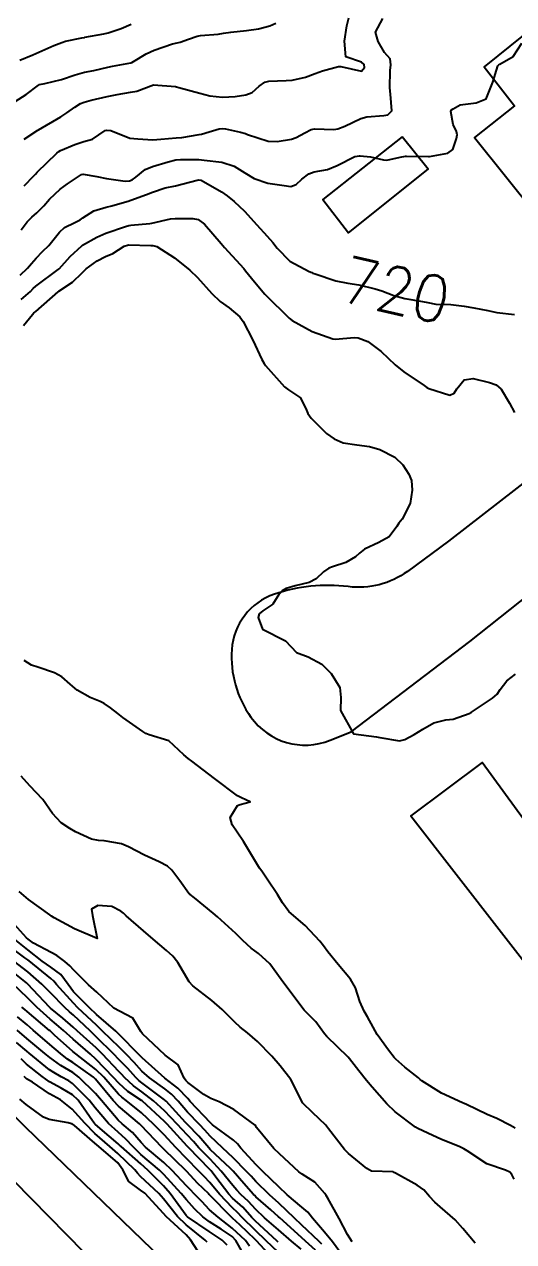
# Model space of a CAD drawing. Header units: metres. Extents: x 298520 to 308411, y 7433745 to 7450750.
# Drawn here: x 300502.2 to 300544.6, y 7448755.3 to 7448860.7 of the extents above; entities that cross this region are included whole.
import ezdxf
from ezdxf.enums import TextEntityAlignment as Align

# ---------------------------------------------------------------- set-up
doc = ezdxf.new("R2010")
doc.units = ezdxf.units.M
doc.header["$LTSCALE"] = 10
for name, color, linetype in [('Cotas', 45, 'Continuous'), ('Curvas de Nivel 1m', 11, 'Continuous'), ('Curvas de Nivel 5m', 15, 'Continuous'), ('Edificações', 30, 'Continuous'), ('Linha Férrea', 251, 'TRACKS'), ('Vias Primárias', 230, 'Continuous')]:
    doc.layers.add(name, color=color, linetype=linetype)
doc.styles.add('Style-STANDARD', font='STANDARD.shx')
doc.linetypes.add('TRACKS', pattern='A,0.15,[130,ltypeshp.shx,S=0.25,R=0,X=0,Y=0],0.15', length=0.3)

msp = doc.modelspace()

# ---------------------------------------------------------------- linework, layer by layer
at = {"layer": 'Curvas de Nivel 1m', "flags": 128}
for points, elevation in [([(300501.36, 7448854.07), (300502.33, 7448854.67), (300503.38, 7448855.48), (300503.47, 7448855.53), (300503.95, 7448855.61), (300505.39, 7448855.96), (300506.58, 7448856.38), (300507.39, 7448856.6), (300508.19, 7448856.76), (300509.4, 7448857.03), (300509.81, 7448857.12), (300511.4, 7448857.4), (300511.49, 7448857.43), (300511.62, 7448857.52), (300512.72, 7448858.2), (300513.41, 7448858.5), (300515, 7448859.06), (300515.42, 7448859.16), (300515.68, 7448859.21), (300516.39, 7448859.46), (300517.15, 7448859.73), (300517.43, 7448859.79), (300518.96, 7448859.91), (300519.43, 7448859.97), (300520.08, 7448860.07), (300521.44, 7448860.22), (300522.46, 7448860.37), (300523.44, 7448860.63), (300523.97, 7448860.84)], 716), ([(300502.14, 7448846.77), (300502.98, 7448847.62), (300503.13, 7448847.78), (300503.29, 7448847.94), (300504.98, 7448849.59), (300505.15, 7448849.74), (300505.31, 7448849.83), (300506.54, 7448850.35), (300507.32, 7448850.6), (300508.09, 7448850.8), (300509.18, 7448851.54), (300509.33, 7448851.59), (300509.66, 7448851.54), (300511.32, 7448850.89), (300512.01, 7448850.82), (300513.32, 7448850.75), (300514.01, 7448850.81), (300515.32, 7448850.92), (300515.83, 7448850.96), (300517.33, 7448851.2), (300517.54, 7448851.24), (300518.19, 7448851.44), (300519.07, 7448851.7), (300519.34, 7448851.72), (300519.6, 7448851.69), (300520.91, 7448851.41), (300521.33, 7448851.29), (300521.51, 7448851.22), (300523.32, 7448850.64), (300524.09, 7448850.6), (300525.32, 7448850.8), (300525.73, 7448850.94), (300526.49, 7448851.34), (300527.04, 7448851.63), (300527.34, 7448851.69), (300529, 7448851.65), (300529.34, 7448851.69), (300529.96, 7448851.92), (300531.35, 7448852.59), (300531.87, 7448852.75), (300533.35, 7448852.84), (300533.7, 7448852.91), (300534.03, 7448853.25), (300533.92, 7448854.7), (300533.86, 7448855.26), (300533.9, 7448856.75), (300533.95, 7448857.25), (300533.9, 7448857.75), (300533.41, 7448858.3), (300532.84, 7448859.27), (300532.62, 7448860.08), (300533.26, 7448861.26)], 718), ([(300502.16, 7448850.79), (300503.33, 7448851.59), (300503.35, 7448851.6), (300503.39, 7448851.62), (300505.34, 7448852.74), (300505.86, 7448853.07), (300506.55, 7448853.58), (300507.04, 7448853.89), (300507.36, 7448854.01), (300507.97, 7448854.17), (300509.36, 7448854.5), (300510.22, 7448854.68), (300511.37, 7448854.86), (300511.92, 7448854.96), (300513.37, 7448855.5), (300515.26, 7448855.36), (300515.37, 7448855.34), (300515.55, 7448855.29), (300517.37, 7448854.78), (300518.25, 7448854.56), (300519.36, 7448854.43), (300520.44, 7448854.49), (300521.37, 7448854.63), (300521.91, 7448854.85), (300522.52, 7448855.39), (300523.01, 7448855.75), (300523.38, 7448855.82), (300524.87, 7448855.87), (300525.38, 7448855.92), (300526.54, 7448856.18), (300527.39, 7448856.49), (300528.01, 7448856.71), (300529.4, 7448857.11), (300529.62, 7448857.09), (300531.39, 7448856.7), (300531.66, 7448857.02), (300531.63, 7448857.28), (300531.4, 7448857.48), (300530.05, 7448857.94), (300529.94, 7448859.3), (300530.14, 7448860.61), (300530.31, 7448861.3)], 717), ([(300501.9, 7448842.96), (300502.42, 7448843.63), (300502.82, 7448844.05), (300503.25, 7448844.43), (300503.85, 7448845.02), (300504.36, 7448845.6), (300505.27, 7448846.48), (300505.92, 7448846.94), (300506.86, 7448847.57), (300507.12, 7448847.74), (300507.28, 7448847.77), (300508.44, 7448847.56), (300509.28, 7448847.39), (300510.91, 7448847.15), (300511.28, 7448847.19), (300511.52, 7448847.28), (300511.82, 7448847.51), (300512.64, 7448848.16), (300513.29, 7448848.43), (300514.65, 7448848.84), (300515.3, 7448849), (300515.71, 7448849.05), (300517.3, 7448849.03), (300517.75, 7448848.99), (300519.3, 7448848.81), (300520.35, 7448848.47), (300521.29, 7448847.89), (300522.09, 7448847.39), (300523.28, 7448846.99), (300524.7, 7448846.78), (300525.28, 7448846.71), (300525.74, 7448846.88), (300526.22, 7448847.34), (300526.84, 7448847.79), (300527.29, 7448847.97), (300528.45, 7448848.16), (300529.29, 7448848.52), (300530.82, 7448849.29), (300531.23, 7448849.36), (300531.3, 7448849.36), (300532.19, 7448849.27), (300533.3, 7448849.01), (300533.59, 7448848.97), (300534.77, 7448849.25), (300535.22, 7448849.32), (300535.3, 7448849.32), (300537.21, 7448849.31), (300537.3, 7448849.31), (300538.9, 7448849.6), (300539.31, 7448849.92), (300539.65, 7448850.86), (300539.7, 7448851.18), (300539.63, 7448851.48), (300539.34, 7448852.07), (300539.16, 7448853.19), (300539.22, 7448853.33), (300539.36, 7448853.44), (300539.95, 7448853.78), (300541.36, 7448853.96), (300542.22, 7448854.3), (300542.55, 7448855.15), (300542.79, 7448855.74), (300543.24, 7448857.14), (300543.31, 7448857.24), (300543.4, 7448857.29), (300544.57, 7448857.97), (300545.31, 7448859.12)], 719), ([(300501.89, 7448836.9), (300502.69, 7448837.62), (300502.93, 7448837.86), (300503.17, 7448838.06), (300505.09, 7448839.5), (300505.18, 7448839.57), (300506.15, 7448840.63), (300507.16, 7448841.57), (300507.19, 7448841.6), (300507.21, 7448841.62), (300508.45, 7448842.32), (300509.22, 7448842.65), (300510.94, 7448843.23), (300511.23, 7448843.32), (300511.41, 7448843.34), (300513.05, 7448843.5), (300513.21, 7448843.52), (300513.23, 7448843.53), (300514.83, 7448843.89), (300515.24, 7448843.92), (300516.78, 7448843.92), (300517.24, 7448843.84), (300517.79, 7448843.44), (300519.22, 7448841.76), (300519.37, 7448841.58), (300519.51, 7448841.43), (300521.19, 7448839.6), (300521.35, 7448839.4), (300522.13, 7448838.43), (300523.01, 7448837.38), (300523.16, 7448837.22), (300525.06, 7448835.36), (300525.14, 7448835.29), (300525.4, 7448835.1), (300527.13, 7448834.14), (300528.93, 7448833.5), (300529.12, 7448833.48), (300530.79, 7448833.61), (300531.12, 7448833.59), (300531.95, 7448833.27), (300533.1, 7448832.41), (300534.33, 7448831.25), (300535.08, 7448830.64), (300536.83, 7448829.45), (300537.06, 7448829.29), (300537.23, 7448829.21), (300539.06, 7448828.64), (300539.44, 7448828.81), (300539.67, 7448829.18), (300540.3, 7448829.95), (300541.08, 7448830.06), (300542.5, 7448829.72), (300543.07, 7448829.51), (300543.52, 7448829.14), (300544.24, 7448827.94), (300544.66, 7448827.12)], 721), ([(300502.09, 7448834.67), (300502.88, 7448835.62), (300503, 7448835.76), (300503.15, 7448835.88), (300505.09, 7448837.59), (300505.16, 7448837.64), (300506.34, 7448838.41), (300507.18, 7448839.21), (300507.35, 7448839.4), (300507.54, 7448839.57), (300508.48, 7448840.27), (300509.2, 7448840.64), (300509.83, 7448840.91), (300510.81, 7448841.53), (300511.21, 7448841.64), (300513.12, 7448841.6), (300513.21, 7448841.6), (300513.31, 7448841.6), (300513.66, 7448841.49), (300515.2, 7448840.53), (300516.52, 7448839.46), (300517.18, 7448838.83), (300518.42, 7448837.44), (300519.16, 7448836.75), (300519.92, 7448836.19), (300520.85, 7448835.4), (300521.14, 7448835.01), (300521.97, 7448833.39), (300522.75, 7448831.72), (300522.95, 7448831.38), (300523.09, 7448831.2), (300524.72, 7448829.36), (300525.06, 7448829.1), (300526.1, 7448828.39), (300526.62, 7448827.34), (300526.74, 7448827.04), (300527.04, 7448826.64), (300528.37, 7448825.32), (300529.02, 7448824.83), (300529.81, 7448824.5), (300531.01, 7448824.32), (300532.1, 7448824.18), (300533, 7448823.92), (300534.3, 7448823.25), (300534.99, 7448822.59), (300535.52, 7448821.77), (300535.74, 7448821.23), (300535.79, 7448820.4), (300535.63, 7448819.23), (300534.93, 7448817.88), (300534.63, 7448817.54), (300534.47, 7448817.24), (300533.81, 7448816.36), (300532.91, 7448815.86), (300531.66, 7448815.28), (300531.23, 7448814.95), (300530.89, 7448814.63), (300530.04, 7448814.14), (300528.88, 7448813.75), (300528.56, 7448813.63), (300528.1, 7448813.32), (300527.48, 7448812.71), (300526.86, 7448812.39), (300525.64, 7448812.12), (300524.86, 7448811.87), (300524.53, 7448811.69), (300524.24, 7448811.37), (300523.7, 7448810.52), (300522.84, 7448809.94), (300522.53, 7448809.69), (300522.43, 7448809.38), (300522.82, 7448808.37), (300524.8, 7448807.36), (300525.77, 7448806.33), (300526.79, 7448805.95), (300527.96, 7448805.32), (300528.77, 7448804.51), (300529.53, 7448803.3), (300529.62, 7448802.43), (300529.57, 7448801.3), (300530.71, 7448799.29), (300532.71, 7448799.04), (300532.99, 7448798.98), (300534.7, 7448798.68), (300535.15, 7448798.79), (300535.97, 7448799.22), (300536.72, 7448799.69), (300537.67, 7448800.25), (300538.73, 7448800.49), (300539.34, 7448800.57), (300540.73, 7448801.06), (300540.93, 7448801.17), (300542.75, 7448802.37), (300543.16, 7448802.73), (300543.42, 7448803.13), (300544.01, 7448803.88), (300544.77, 7448804.45)], 722), ([(300544.74, 7448765.12), (300544.31, 7448765.37), (300543.13, 7448765.96), (300542.31, 7448766.31), (300540.52, 7448767.17), (300540.32, 7448767.27), (300540.16, 7448767.33), (300538.34, 7448768.17), (300536.64, 7448769.22), (300536.49, 7448769.36), (300536.36, 7448769.49), (300535.16, 7448770.43), (300534.37, 7448771.1), (300534.24, 7448771.24), (300533.74, 7448771.89), (300532.77, 7448773.26), (300532.41, 7448773.88), (300531.92, 7448774.77), (300531.62, 7448775.27), (300531.26, 7448776.1), (300530.89, 7448777.28), (300530.45, 7448778.04), (300529.37, 7448779.3), (300528.48, 7448780.41), (300528.1, 7448780.93), (300527.79, 7448781.32), (300526.51, 7448782.7), (300525.74, 7448783.34), (300525.09, 7448783.91), (300524.54, 7448784.66), (300524.11, 7448785.36), (300523.22, 7448786.71), (300522.76, 7448787.38), (300522.57, 7448787.66), (300521.51, 7448789.4), (300521.17, 7448789.97), (300520.61, 7448790.76), (300520.2, 7448791.41), (300520.01, 7448792.03), (300520.64, 7448793.07), (300520.87, 7448793.17), (300521.74, 7448793.39), (300520.99, 7448793.75), (300520.65, 7448793.91), (300518.66, 7448795.43), (300516.68, 7448796.92), (300516.37, 7448797.14), (300516.01, 7448797.46), (300514.7, 7448798.67), (300512.99, 7448799.21), (300512.71, 7448799.32), (300512.43, 7448799.5), (300510.72, 7448800.71), (300510.26, 7448801.06), (300509.64, 7448801.54), (300509.1, 7448801.91), (300508.74, 7448802.08), (300507.86, 7448802.45), (300506.76, 7448803.06), (300506.13, 7448803.58), (300505.41, 7448804.23), (300504.77, 7448804.56), (300503.33, 7448805.06), (300502.78, 7448805.24), (300502.15, 7448805.63)], 722), ([(300544.64, 7448760.72), (300544.44, 7448761.12), (300544.26, 7448761.31), (300543.9, 7448761.49), (300542.27, 7448762.05), (300540.57, 7448763.17), (300540.28, 7448763.35), (300539.94, 7448763.52), (300538.29, 7448764.19), (300537.59, 7448764.5), (300536.3, 7448765.1), (300536.09, 7448765.22), (300534.32, 7448766.55), (300533.59, 7448767.25), (300532.34, 7448768.69), (300531.84, 7448769.27), (300531.17, 7448770.09), (300530.37, 7448771.14), (300530.24, 7448771.29), (300528.4, 7448773.07), (300528.2, 7448773.31), (300527.44, 7448774.35), (300526.42, 7448775.34), (300524.92, 7448777.36), (300524.45, 7448778.02), (300523.45, 7448779.37), (300522.48, 7448780.27), (300521.83, 7448780.73), (300521.1, 7448781.4), (300520.5, 7448781.99), (300518.91, 7448783.43), (300518.53, 7448783.77), (300516.91, 7448785.08), (300516.54, 7448785.36), (300516.49, 7448785.4), (300516.44, 7448785.45), (300515.66, 7448786.57), (300514.96, 7448787.47), (300514.57, 7448787.82), (300513.85, 7448788.21), (300512.58, 7448788.78), (300511.21, 7448789.51), (300510.6, 7448789.75), (300509.08, 7448790.02), (300508.6, 7448790.05), (300507.98, 7448790.18), (300506.61, 7448790.81), (300506.12, 7448791.09), (300505.35, 7448791.59), (300504.62, 7448792.4), (300503.76, 7448793.61), (300502.65, 7448794.78), (300501.9, 7448795.63)], 721), ([(300530.6, 7448755.29), (300530.19, 7448755.93), (300529.48, 7448757.3), (300528.47, 7448759.07), (300528.33, 7448759.31), (300528.23, 7448759.47), (300527.37, 7448760.45), (300526.25, 7448761.15), (300525.97, 7448761.34), (300524.28, 7448762.9), (300523.81, 7448763.36), (300522.3, 7448765.19), (300522.23, 7448765.31), (300522.17, 7448765.38), (300520.32, 7448766.74), (300519.07, 7448767.42), (300518.34, 7448767.71), (300517.72, 7448768.05), (300516.35, 7448769.09), (300516.16, 7448769.26), (300516.02, 7448769.46), (300515.51, 7448770.61), (300514.37, 7448771.46), (300514.35, 7448771.48), (300512.4, 7448773.3), (300512.26, 7448773.5), (300511.57, 7448774.67), (300510.42, 7448775.28), (300509.92, 7448775.54), (300508.44, 7448776.92), (300507.74, 7448777.56), (300506.47, 7448778.82), (300506.1, 7448779.2), (300505.67, 7448779.58), (300504.97, 7448780.08), (300504.48, 7448780.34), (300502.95, 7448781.16), (300502.49, 7448781.49), (300502.34, 7448781.62), (300500.52, 7448783.64)], 719), ([(300530.17, 7448753.55), (300528.89, 7448755.3), (300528.19, 7448756.11), (300527.15, 7448757.33), (300526.74, 7448757.85), (300526.22, 7448758.29), (300524.97, 7448759.35), (300524.24, 7448760.06), (300522.86, 7448761.37), (300522.26, 7448761.95), (300520.95, 7448763.4), (300520.65, 7448763.77), (300520.29, 7448764.08), (300518.47, 7448765.43), (300518.31, 7448765.58), (300516.54, 7448767.45), (300516.34, 7448767.7), (300515.49, 7448768.61), (300514.35, 7448769.47), (300512.37, 7448771.23), (300512.23, 7448771.36), (300512.1, 7448771.5), (300510.4, 7448773.26), (300510.11, 7448773.53), (300508.42, 7448774.99), (300507.81, 7448775.56), (300506.44, 7448776.94), (300505.96, 7448777.58), (300505.32, 7448778.45), (300504.47, 7448779.08), (300503.7, 7448779.61), (300502.48, 7448780.57), (300501.16, 7448781.63)], 718), ([(300527.96, 7448755.09), (300527.72, 7448755.32), (300526.2, 7448756.75), (300525.58, 7448757.35), (300524.23, 7448758.63), (300523.43, 7448759.37), (300522.24, 7448760.51), (300521.83, 7448760.96), (300521.44, 7448761.39), (300520.27, 7448762.56), (300519.36, 7448763.42), (300518.29, 7448764.44), (300517.81, 7448764.95), (300517.35, 7448765.44), (300516.32, 7448766.52), (300515.5, 7448767.46), (300514.94, 7448768.07), (300514.34, 7448768.54), (300513.02, 7448769.49), (300512.36, 7448770.08), (300511.68, 7448770.82), (300511.01, 7448771.52), (300510.38, 7448772.15), (300508.94, 7448773.54), (300508.41, 7448774.04), (300506.81, 7448775.57), (300506.43, 7448775.95), (300504.96, 7448777.59), (300504.72, 7448777.86), (300504.46, 7448778.09), (300502.57, 7448779.62), (300502.47, 7448779.7), (300502.2, 7448779.9), (300500.49, 7448781.15)], 717), ([(300527.42, 7448754.56), (300526.54, 7448755.33), (300526.19, 7448755.65), (300524.33, 7448757.36), (300524.21, 7448757.46), (300523.53, 7448758.06), (300522.23, 7448759.19), (300522.14, 7448759.29), (300522.04, 7448759.38), (300521.2, 7448760.35), (300520.27, 7448761.41), (300520.25, 7448761.43), (300520.03, 7448761.64), (300518.28, 7448763.29), (300518.15, 7448763.43), (300517.3, 7448764.45), (300516.3, 7448765.45), (300516.14, 7448765.63), (300514.45, 7448767.48), (300514.39, 7448767.54), (300514.33, 7448767.59), (300513.98, 7448767.84), (300512.35, 7448769.06), (300512.1, 7448769.25), (300511.83, 7448769.51), (300511.13, 7448770.29), (300510.37, 7448771.09), (300509.93, 7448771.53), (300508.4, 7448773.05), (300507.86, 7448773.56), (300506.42, 7448774.92), (300506.07, 7448775.22), (300505.67, 7448775.58), (300504.44, 7448776.85), (300503.68, 7448777.61), (300502.46, 7448778.66), (300501.23, 7448779.63)], 716), ([(300524.18, 7448755.25), (300524.06, 7448755.36), (300522.21, 7448757.07), (300521.9, 7448757.38), (300521.1, 7448758.28), (300520.23, 7448759.07), (300519.9, 7448759.41), (300518.78, 7448760.9), (300518.37, 7448761.43), (300518.25, 7448761.56), (300516.4, 7448763.46), (300516.34, 7448763.52), (300516.28, 7448763.58), (300514.55, 7448765.48), (300514.31, 7448765.72), (300512.37, 7448767.5), (300512.33, 7448767.53), (300511.15, 7448768.32), (300510.35, 7448769.04), (300509.9, 7448769.53), (300508.37, 7448771.12), (300507.89, 7448771.55), (300506.39, 7448772.85), (300505.57, 7448773.58), (300504.94, 7448774.12), (300504.41, 7448774.56), (300503.24, 7448775.61), (300502.43, 7448776.41), (300501.18, 7448777.63)], 714), ([(300524.17, 7448754.38), (300523.14, 7448755.37), (300522.2, 7448756.28), (300521.06, 7448757.4), (300520.64, 7448757.83), (300520.22, 7448758.24), (300519.09, 7448759.42), (300518.24, 7448760.42), (300517.76, 7448760.95), (300517.28, 7448761.44), (300516.27, 7448762.48), (300515.3, 7448763.47), (300514.29, 7448764.55), (300513.37, 7448765.49), (300512.32, 7448766.45), (300510.99, 7448767.52), (300510.62, 7448767.81), (300510.34, 7448768.07), (300509.06, 7448769.54), (300508.36, 7448770.22), (300506.62, 7448771.57), (300506.38, 7448771.77), (300504.79, 7448773.2), (300504.4, 7448773.55), (300504.35, 7448773.6), (300502.42, 7448775.23), (300502.2, 7448775.41), (300501.96, 7448775.62)], 713), ([(300524.02, 7448753.51), (300522.3, 7448755.38), (300522.18, 7448755.49), (300520.85, 7448756.75), (300520.21, 7448757.34), (300520.14, 7448757.41), (300518.23, 7448759.35), (300518.19, 7448759.39), (300518.15, 7448759.43), (300517.18, 7448760.38), (300516.25, 7448761.37), (300516.17, 7448761.46), (300514.28, 7448763.29), (300514.09, 7448763.48), (300512.3, 7448765.35), (300512.23, 7448765.43), (300512.15, 7448765.5), (300510.33, 7448767.04), (300509.86, 7448767.53), (300508.35, 7448769.38), (300508.16, 7448769.55), (300506.37, 7448770.81), (300505.91, 7448771.12), (300505.29, 7448771.59), (300504.38, 7448772.37), (300502.94, 7448773.61), (300502.41, 7448774.07), (300501.56, 7448774.77)], 712), ([(300521.69, 7448754.9), (300521.33, 7448755.39), (300520.2, 7448756.47), (300518.96, 7448757.42), (300518.22, 7448758.07), (300517.55, 7448758.77), (300516.9, 7448759.45), (300516.57, 7448759.79), (300516.24, 7448760.14), (300514.99, 7448761.47), (300514.26, 7448762.16), (300512.66, 7448763.5), (300512.29, 7448763.9), (300511.55, 7448764.76), (300510.64, 7448765.52), (300510.31, 7448765.83), (300508.86, 7448767.54), (300508.34, 7448768.13), (300506.88, 7448769.56), (300506.36, 7448769.94), (300505.33, 7448770.55), (300504.37, 7448771.24), (300503.93, 7448771.6), (300502.39, 7448772.91), (300501.53, 7448773.63)], 711), ([(300519.76, 7448754.99), (300519.31, 7448755.42), (300518.19, 7448756.17), (300516.32, 7448757.46), (300516.27, 7448757.51), (300516.21, 7448757.57), (300514.82, 7448759.47), (300514.24, 7448760.13), (300512.86, 7448761.49), (300512.26, 7448762.03), (300510.55, 7448763.53), (300510.41, 7448763.65), (300510.29, 7448763.77), (300508.74, 7448765.11), (300508.3, 7448765.49), (300508.25, 7448765.55), (300508.09, 7448765.77), (300506.83, 7448767.57), (300506.34, 7448768.02), (300505.35, 7448768.59), (300504.35, 7448769.16), (300503.71, 7448769.61), (300502.36, 7448770.67), (300501.88, 7448771.14)], 709), ([(300518.02, 7448755.27), (300517.85, 7448755.43), (300516.2, 7448756.75), (300515.45, 7448757.47), (300514.23, 7448759.01), (300513.83, 7448759.48), (300512.25, 7448760.95), (300511.98, 7448761.23), (300511.74, 7448761.51), (300510.27, 7448762.93), (300509.57, 7448763.54), (300508.29, 7448764.66), (300507.4, 7448765.56), (300506.32, 7448766.78), (300505.31, 7448767.59), (300504.66, 7448767.92), (300504.34, 7448768.11), (300502.86, 7448769.11), (300502.35, 7448769.4), (300502.24, 7448769.51), (300502.14, 7448769.62)], 708), ([(300517.21, 7448754.48), (300516.58, 7448755.45), (300516.19, 7448755.9), (300514.45, 7448757.48), (300514.22, 7448757.73), (300512.61, 7448759.5), (300512.24, 7448759.77), (300511.22, 7448760.5), (300510.72, 7448761.52), (300510.26, 7448762.14), (300508.63, 7448763.55), (300508.29, 7448763.84), (300506.52, 7448765.35), (300506.3, 7448765.51), (300506.26, 7448765.52), (300505.97, 7448765.58), (300504.31, 7448765.87), (300503.82, 7448766.09), (300502.33, 7448767.18), (300501.77, 7448767.63)], 707)]:
    msp.add_lwpolyline(points, dxfattribs=dict(at, elevation=elevation))
at = {"layer": 'Curvas de Nivel 5m', "flags": 128}
for points, elevation in [([(300501.76, 7448857.64), (300502.91, 7448858.12), (300503.41, 7448858.33), (300504.72, 7448858.91), (300505.42, 7448859.18), (300505.73, 7448859.28), (300507.14, 7448859.57), (300507.37, 7448859.62), (300507.42, 7448859.63), (300509.05, 7448859.93), (300509.43, 7448860.02), (300510.57, 7448860.39), (300511.44, 7448860.75)], 715), ([(300501.79, 7448839.02), (300502.43, 7448839.63), (300502.79, 7448840.03), (300503.2, 7448840.5), (300503.75, 7448841.06), (300504.3, 7448841.6), (300505.22, 7448842.74), (300505.66, 7448843.15), (300506.53, 7448843.58), (300507.01, 7448843.8), (300507.24, 7448843.98), (300508.2, 7448844.6), (300509.25, 7448844.91), (300509.76, 7448845.04), (300511.26, 7448845.47), (300511.3, 7448845.49), (300511.41, 7448845.52), (300512.77, 7448846), (300513.27, 7448846.22), (300514.38, 7448846.59), (300515.28, 7448846.77), (300515.83, 7448846.91), (300517.28, 7448847.28), (300517.49, 7448847.24), (300519.27, 7448846.23), (300519.74, 7448845.9), (300520.35, 7448845.41), (300521.25, 7448844.57), (300522.34, 7448843.39), (300523.22, 7448842.39), (300523.7, 7448841.86), (300524.1, 7448841.37), (300525.2, 7448840.24), (300526.86, 7448839.33), (300527.09, 7448839.24), (300527.18, 7448839.2), (300527.38, 7448839.13), (300529.18, 7448838.54), (300530.22, 7448838.34), (300531.17, 7448838.18), (300532.6, 7448837.84), (300533.17, 7448837.65), (300534.2, 7448837.25), (300535.16, 7448836.99), (300536.69, 7448836.75), (300537.16, 7448836.64), (300537.85, 7448836.5), (300539.16, 7448836.48), (300540.32, 7448836.34), (300541.15, 7448836.18), (300542.35, 7448835.95), (300543.15, 7448835.78), (300544.66, 7448835.6)], 720), ([(300541.27, 7448755.16), (300540.2, 7448756.45), (300539.52, 7448757.18), (300538.22, 7448758.32), (300537.75, 7448758.72), (300537.3, 7448759.2), (300536.81, 7448759.78), (300536.24, 7448760.2), (300534.35, 7448761.24), (300534.25, 7448761.3), (300534.14, 7448761.35), (300532.26, 7448761.41), (300531.87, 7448761.65), (300530.28, 7448762.94), (300529.92, 7448763.29), (300528.54, 7448765.07), (300528.37, 7448765.31), (300528.3, 7448765.39), (300527.15, 7448766.49), (300526.33, 7448767.31), (300526.3, 7448767.34), (300526.26, 7448767.41), (300525.27, 7448769.35), (300524.36, 7448770.54), (300523.62, 7448771.37), (300522.39, 7448772.65), (300521.53, 7448773.39), (300520.88, 7448773.88), (300520.41, 7448774.3), (300519.32, 7448775.42), (300518.43, 7448776.2), (300516.77, 7448777.45), (300516.45, 7448777.81), (300515.47, 7448779.47), (300515.04, 7448780.03), (300514.48, 7448780.51), (300513.34, 7448781.49), (300512.5, 7448782.22), (300511, 7448783.52), (300510.76, 7448783.76), (300510.53, 7448783.94), (300509.75, 7448784.32), (300508.53, 7448784.43), (300507.99, 7448784.1), (300508.07, 7448783.55), (300508.49, 7448781.55), (300506.51, 7448782.4), (300504.75, 7448783.36), (300504.52, 7448783.5), (300504.37, 7448783.6), (300502.54, 7448784.93), (300501.73, 7448785.63)], 720), ([(300526.18, 7448754.65), (300525.32, 7448755.35), (300524.2, 7448756.32), (300523, 7448757.37), (300522.22, 7448758.13), (300521.6, 7448758.77), (300520.93, 7448759.4), (300520.58, 7448759.75), (300520.24, 7448760.17), (300519.23, 7448761.42), (300518.27, 7448762.44), (300517.31, 7448763.44), (300516.82, 7448763.98), (300516.29, 7448764.55), (300515.42, 7448765.47), (300514.32, 7448766.62), (300513.37, 7448767.49), (300512.34, 7448768.27), (300511.63, 7448768.79), (300510.84, 7448769.52), (300510.61, 7448769.78), (300510.36, 7448770.04), (300508.94, 7448771.54), (300508.38, 7448772.09), (300506.76, 7448773.57), (300506.41, 7448773.89), (300505.5, 7448774.67), (300504.42, 7448775.53), (300504.35, 7448775.6), (300502.94, 7448777.12), (300502.48, 7448777.62), (300502.45, 7448777.64), (300502.36, 7448777.71), (300500.47, 7448779.23)], 715), ([(300521.1, 7448754.32), (300520.5, 7448755.41), (300520.19, 7448755.75), (300519.24, 7448756.37), (300518.21, 7448757.01), (300517.63, 7448757.44), (300516.91, 7448758.14), (300516.23, 7448758.92), (300515.77, 7448759.46), (300514.25, 7448761.13), (300513.88, 7448761.48), (300512.27, 7448762.86), (300511.6, 7448763.51), (300510.96, 7448764.19), (300510.3, 7448764.79), (300509.47, 7448765.54), (300508.32, 7448766.9), (300507.79, 7448767.56), (300506.35, 7448769), (300506.01, 7448769.24), (300505.35, 7448769.59), (300504.71, 7448769.94), (300504.36, 7448770.18), (300502.59, 7448771.62), (300502.38, 7448771.8), (300501.48, 7448772.54)], 710)]:
    msp.add_lwpolyline(points, dxfattribs=dict(at, elevation=elevation))
at = {"layer": 'Edificações'}
for points in [[(300563.99, 7448849.45), (300552.12, 7448865.21), (300542.04, 7448857.07), (300544.66, 7448853.7), (300541.21, 7448850.94), (300546.59, 7448844.24), (300551.58, 7448848.09), (300552.23, 7448847.19), (300547.39, 7448843.23), (300551.1, 7448838.76)], [(300534.93, 7448851), (300528.05, 7448845.57), (300530.27, 7448842.68), (300537.19, 7448848.19)], [(300557.29, 7448779.39), (300550.93, 7448787.52), (300549.28, 7448786.66), (300541.88, 7448796.82), (300535.69, 7448792.2), (300547.48, 7448777.03), (300546.46, 7448776.21), (300548.94, 7448773.07)]]:
    msp.add_lwpolyline(points, close=True, dxfattribs=at)
at = {"layer": 'Linha Férrea', "flags": 128}
for points in [[(298729.26, 7450749.95), (298734.81, 7450730.65), (298742.34, 7450703.45), (298750.12, 7450676.24), (298757.89, 7450649.2), (298765.19, 7450623.71), (298769.98, 7450606.42), (298776.49, 7450583.29), (298783.06, 7450560.25), (298788.16, 7450542.21), (298793.82, 7450521.58), (298798.12, 7450506.61), (298804.39, 7450484.42), (298809.29, 7450466.84), (298814.55, 7450448.86), (298819.56, 7450431.22), (298826.27, 7450408.65), (298831.93, 7450389.31), (298837.13, 7450370.78), (298842.09, 7450352.4), (298847.8, 7450331.82), (298852.15, 7450316.41), (298858.34, 7450294.77), (298862.97, 7450278.96), (298867.95, 7450260.09), (298870.92, 7450249.95), (298873.72, 7450238.98), (298878.36, 7450222.7), (298882.03, 7450210.36), (298885.6, 7450197.65), (298890.19, 7450181.05), (298894.64, 7450166.01), (298898.99, 7450149.81), (298904.36, 7450131.79), (298908.12, 7450117.71), (298911.93, 7450103.95), (298916.1, 7450089.04), (298920.55, 7450073.4), (298923.21, 7450064.32), (298926.47, 7450052.58), (298930.32, 7450038.96), (298934.72, 7450023.22), (298938.25, 7450011.62), (298941.51, 7449999.19), (298944.4, 7449989.65), (298947.7, 7449977.68), (298952.33, 7449961.49), (298956.97, 7449946.58), (298961.92, 7449929.02), (298965.91, 7449915.26), (298970.08, 7449900.9), (298973.94, 7449887.79), (298977.79, 7449874.85), (298981.55, 7449862.47), (298986.37, 7449847.2), (298989.85, 7449836.37), (298994.58, 7449822.34), (298999.44, 7449807.29), (299004.07, 7449794.27), (299008.7, 7449781.66), (299013.06, 7449770.33), (299018.29, 7449757.72), (299022.32, 7449748.04), (299026.82, 7449737.63), (299031.86, 7449726.85), (299036.81, 7449716.9), (299043.1, 7449705.2), (299047.82, 7449696.53), (299054.33, 7449685.57), (299060.66, 7449675.85), (299069.47, 7449663.1), (299077.54, 7449652.87), (299085.43, 7449643.34), (299089.83, 7449637.78), (299098.73, 7449628.56), (299107.99, 7449618.79), (299117.44, 7449610.03), (299127.08, 7449601.22), (299138.45, 7449591.78), (299150.41, 7449582.65), (299162.78, 7449573.98), (299174, 7449567), (299185.96, 7449560.3), (299199.7, 7449553.22), (299213.25, 7449547.02), (299227.03, 7449541.5), (299242, 7449536.52), (299258.42, 7449531.83), (299277.22, 7449527.81), (299295.93, 7449525.03), (299311.59, 7449523.57), (299326.88, 7449522.88), (299340.97, 7449522.75), (299353.57, 7449523.11), (299369.27, 7449524.07), (299382.83, 7449525.21), (299396.61, 7449526.72), (299414.18, 7449529.5), (299430.97, 7449532.6), (299440.14, 7449534.84), (299451.09, 7449537.49), (299469.67, 7449542.92), (299486.96, 7449547.76), (299510.38, 7449554.83), (299531.41, 7449561.04), (299544.9, 7449564.89), (299559.19, 7449569.07), (299590.2, 7449576.67), (299616.42, 7449582.26), (299645.03, 7449585.8), (299675.25, 7449587.64), (299705.52, 7449586.26), (299732.88, 7449582.83), (299762.58, 7449576.09), (299791.89, 7449566.94), (299816.22, 7449556.9), (299840.77, 7449544.78), (299859.68, 7449534.39), (299878.53, 7449521.31), (299897.38, 7449507.14), (299919.54, 7449486.99), (299927.66, 7449478.63), (299947.13, 7449456.96), (299961.5, 7449437.96), (299971.14, 7449424.78), (299981.87, 7449408.32), (299997.59, 7449383.68), (300016.23, 7449354.96), (300035.86, 7449324.69), (300055.14, 7449295.59), (300073.23, 7449268.4), (300085.87, 7449249.95), (300089.5, 7449244.78), (300101.21, 7449227.65), (300111.2, 7449214.14), (300124.75, 7449194.74), (300135.91, 7449179.76), (300148.3, 7449162.13), (300160.8, 7449144.57), (300173.13, 7449128.48), (300185.52, 7449112.09), (300198.4, 7449095.76), (300207.46, 7449083.98), (300220.09, 7449068.52), (300233.47, 7449051.74), (300246.78, 7449035.35), (300263.48, 7449015.08), (300277.53, 7448998.44), (300292.81, 7448981.5), (300306.69, 7448964.86), (300324.62, 7448944.39), (300340.4, 7448926.52), (300357.9, 7448907.84), (300372.75, 7448891.82), (300392.04, 7448871.05), (300410.72, 7448852.07), (300427.48, 7448834.14), (300439.25, 7448822.86), (300454.9, 7448806.53), (300473.45, 7448788.16), (300493.11, 7448768.81), (300511.71, 7448749.95), (300518.2, 7448743.61), (300525.67, 7448735.98), (300530.89, 7448730.36), (300538.14, 7448723.28), (300543.77, 7448717.62), (300548.92, 7448711.9), (300554.78, 7448706.09), (300562.44, 7448698.57), (300570.48, 7448690.2), (300580.06, 7448680.51), (300590.01, 7448670.63), (300599.1, 7448661.39), (300608.57, 7448651.7), (300616.68, 7448643.32), (300625.58, 7448633.86), (300633.62, 7448625.86), (300641.21, 7448617.86), (300649.58, 7448609.9), (300659.39, 7448599.72), (300667.39, 7448591.23), (300676.1, 7448582.78), (300683.87, 7448574.67), (300691.72, 7448567.15), (300703.33, 7448554.88), (300711.74, 7448546.35), (300718.09, 7448539.77), (300726.51, 7448530.98), (300733.15, 7448523.7), (300741.15, 7448514.42), (300747.43, 7448507.24), (300750.05, 7448504.02), (300758.17, 7448493.99), (300764.85, 7448485.24), (300772.25, 7448475.55), (300781.11, 7448462.86), (300788.18, 7448452.15), (300795.99, 7448439.11), (300802.71, 7448427.66), (300809.14, 7448414.66), (300814.96, 7448402.42), (300819.76, 7448391.6), (300824.72, 7448378.53), (300829.08, 7448366.59), (300833.25, 7448353.86), (300836.59, 7448342.44), (300839.82, 7448330.57), (300842.68, 7448317.91), (300845.76, 7448304.2), (300848.39, 7448291.17), (300849.93, 7448279.9), (300851.84, 7448266.76), (300852.63, 7448254.17), (300852.97, 7448249.95), (300853.72, 7448237.64), (300853.9, 7448226.07), (300854.16, 7448215.15), (300853.84, 7448203.83), (300853.6, 7448192.91), (300852.79, 7448182.25), (300851.99, 7448170.79), (300850.8, 7448159.3), (300849.22, 7448146.77), (300848.15, 7448135.49), (300846.96, 7448124.11), (300845.44, 7448113.55), (300844.22, 7448102.2), (300842.29, 7448090.39), (300840.98, 7448078.33), (300839.61, 7448068.39), (300838.21, 7448056.39), (300836.54, 7448045.17), (300835.02, 7448032.67), (300833.53, 7448020.34), (300832.28, 7448009.21), (300831.09, 7447998.64), (300829.87, 7447985.93), (300828.43, 7447973.71), (300826.55, 7447955.64), (300825.16, 7447943.39), (300824.99, 7447942.25), (300823.84, 7447930.96), (300822.66, 7447919.83), (300821.59, 7447909.07), (300820.24, 7447895.41), (300819.53, 7447885.93), (300818.68, 7447872.07), (300818.3, 7447858.8), (300817.93, 7447851.92), (300817.79, 7447841.86), (300817.93, 7447833.49), (300818.52, 7447815.84), (300820.36, 7447795.88), (300822.45, 7447776.73), (300825.92, 7447759), (300827.72, 7447750.22), (300828.69, 7447743.23), (300830.47, 7447731.54), (300833.75, 7447711.15), (300838.98, 7447681.97), (300842.16, 7447664.85), (300846.25, 7447643.57), (300856.9, 7447587.93), (300861.3, 7447564.71), (300863.73, 7447552.02), (300867.08, 7447534.8), (300870.25, 7447518.15), (300879.14, 7447471.41), (300882.72, 7447452.43), (300886.2, 7447433.44), (300890.62, 7447408.95), (300893.06, 7447394), (300894.89, 7447382.53), (300896.02, 7447374.92), (300897.06, 7447367.88), (300898.67, 7447355.2), (300899.88, 7447344.17), (300901.15, 7447328.57), (300902.42, 7447306.17), (300902.63, 7447290.93), (300902.64, 7447274.91), (300901.21, 7447249.81), (300899.89, 7447235.45), (300897.42, 7447214.97), (300896.24, 7447207.11, -0.017609), (300893.25, 7447191.07), (300890.79, 7447180.01), (300886.35, 7447162.34), (300883.12, 7447151.27), (300877.52, 7447133.87), (300873.86, 7447123.75), (300865.53, 7447103.06), (300859.82, 7447090.39), (300850.5, 7447071.41), (300846.31, 7447063.11), (300836.81, 7447045.83), (300827.66, 7447031.2), (300815.39, 7447013.01), (300803.07, 7446996.23), (300792.97, 7446983.25), (300781.45, 7446969.29), (300759.63, 7446945.43), (300748.36, 7446933.67), (300737.3, 7446922.45), (300720.18, 7446905.64), (300707.82, 7446893.56), (300697.06, 7446883.03), (300686.38, 7446872.22), (300676.51, 7446862.33), (300660.14, 7446845.84), (300651.99, 7446837.64), (300637.92, 7446823.84), (300624.1, 7446810.42), (300614.95, 7446801.57), (300610.11, 7446796.54), (300599.12, 7446785.64, 0.017844), (300588.78, 7446774.61), (300582.97, 7446768.6), (300572.81, 7446757.15), (300570.64, 7446754.42, -0.018804), (300566.87, 7446749.9, -0.021463), (300565.2, 7446747.77, 0.014089), (300560.74, 7446742.24), (300556.82, 7446737.07), (300549.02, 7446726.4), (300544.9, 7446720.15), (300542.99, 7446717.43), (300540.7, 7446714.01), (300534.52, 7446704.13), (300528.81, 7446694.78), (300525.37, 7446688.69), (300519.77, 7446678.44, 0.017217), (300513.56, 7446666.07), (300510.11, 7446659.47), (300505.35, 7446648.44), (300501.39, 7446638.95, 0.017957), (300498.45, 7446631.13), (300492.38, 7446614.65), (300488.09, 7446600.96), (300484.89, 7446590.08), (300482.45, 7446580.53), (300479.03, 7446566.17), (300475, 7446546.19), (300472.25, 7446530.08), (300469.72, 7446510.13), (300467.65, 7446494.09), (300465.34, 7446472.63), (300462.51, 7446448.28), (300460.59, 7446427.75), (300458.17, 7446403.46), (300455.72, 7446377.74), (300453.68, 7446357.58), (300451.18, 7446331.96), (300448.41, 7446302.91), (300446.1, 7446278.46), (300443.95, 7446255.99), (300443.33, 7446249.95), (300441.92, 7446236.03), (300439.71, 7446214.96), (300437.14, 7446189.66), (300434.77, 7446164.49), (300432.99, 7446145.94), (300427.67, 7446092.02), (300425.46, 7446069.07), (300422.05, 7446034.05), (300420.45, 7446017.74), (300416.95, 7445981.75), (300414.16, 7445952.95), (300410.69, 7445916.31), (300408.44, 7445891.81), (300405.72, 7445868.17), (300403.77, 7445842.74), (300401.65, 7445818.65), (300400.34, 7445806.14), (300399.88, 7445801.28), (300399.27, 7445794.56)], [(298905.36, 7450145.03), (298910.21, 7450124.87), (298915, 7450108.01), (298921.74, 7450085.27), (298926.98, 7450064.83), (298931, 7450051.74), (298934.22, 7450039.95), (298937.65, 7450027.98), (298940.46, 7450017.79), (298943.21, 7450008.62), (298945.87, 7449998.81), (298948.85, 7449988.08), (298952.22, 7449977.18), (298954.85, 7449967.64), (298957.89, 7449956.73), (298961.76, 7449943.85), (298964.9, 7449932.56), (298968.97, 7449920.29), (298972.37, 7449908.38), (298975.8, 7449896.21), (298979.29, 7449884.68), (298982.04, 7449875.08), (298985.46, 7449863.46), (298988.89, 7449853.47), (298994.25, 7449836.79), (298999.64, 7449820.01), (299004.12, 7449806.22), (299009.58, 7449791.55), (299017.07, 7449771.92), (299023.85, 7449755.78), (299031.35, 7449735.1), (299042.61, 7449714.77), (299049.16, 7449702.26), (299057.95, 7449687.8), (299067.13, 7449674.03), (299074.39, 7449663.76), (299083.27, 7449652.27), (299093.23, 7449640.21), (299104.87, 7449628.3), (299116.06, 7449616.93), (299127.19, 7449606.97), (299134.85, 7449600.4), (299146.06, 7449591), (299159.8, 7449581.13), (299172.88, 7449572.67), (299188.75, 7449563.55), (299203.49, 7449555.78), (299219.69, 7449548.78), (299229.29, 7449544.98), (299249.7, 7449538.2), (299264.42, 7449534.22), (299286.84, 7449530.18), (299305.28, 7449527.83), (299319.47, 7449527.11), (299340.21, 7449526.73), (299362.58, 7449527.5), (299380.33, 7449528.89), (299402.03, 7449531.43), (299418.39, 7449534.55), (299439.27, 7449538.77), (299455.55, 7449542.61), (299468.22, 7449546.45), (299486.07, 7449551.68), (299502.68, 7449556.43), (299521.87, 7449562.48), (299544.9, 7449569.51), (299558.76, 7449572.87), (299572.65, 7449576.47), (299589.39, 7449580.65), (299603.62, 7449583.9), (299623.71, 7449587.44), (299640.45, 7449589.67), (299657.81, 7449590.98), (299675.92, 7449591.55), (299694.25, 7449591.04), (299708.54, 7449590.13), (299722.18, 7449588.24), (299738.92, 7449585.56), (299759.65, 7449580.82), (299775.25, 7449576.47), (299786.44, 7449572.94), (299797.02, 7449569.28), (299807, 7449565.52), (299816.42, 7449561.56), (299823.6, 7449557.98), (299834.15, 7449553.02), (299842.94, 7449548.64), (299850.95, 7449544.05), (299857.58, 7449540.07), (299867.59, 7449534.04), (299879.68, 7449526.14), (299888.77, 7449519.65), (299901.69, 7449509.71), (299911.3, 7449500.7), (299920.63, 7449492.52), (299928.71, 7449484.63), (299935.81, 7449476.73), (299943.93, 7449467.26), (299951.1, 7449459), (299957.67, 7449450.78), (299963.48, 7449442.67), (299970.77, 7449432.3), (299976.47, 7449423.9), (299982.43, 7449414.86), (299988.89, 7449404.85), (299995.85, 7449394.44), (300002.31, 7449383.93), (300010.89, 7449370.22), (300018.78, 7449358.24), (300026.57, 7449345.89), (300033.39, 7449335.88), (300041.18, 7449324.04), (300049.36, 7449311.84), (300057.29, 7449299.74), (300065.47, 7449287.36), (300073.51, 7449275.7), (300081.01, 7449264.54), (300090.2, 7449251.3), (300091.16, 7449249.95), (300100.52, 7449236.17), (300109.4, 7449223.95), (300117.16, 7449213.19), (300127.34, 7449198.46), (300139.6, 7449181.45), (300149.95, 7449166.72), (300159.81, 7449153.47), (300168.75, 7449141.38), (300179.78, 7449126.35), (300190.93, 7449112.41), (300203.88, 7449095.22), (300217.31, 7449078.59), (300230.37, 7449062.01), (300242.89, 7449046.16), (300256.88, 7449029.77), (300272.78, 7449010.92), (300288.31, 7448992.87), (300306.3, 7448971.97), (300322.51, 7448953.54), (300337.05, 7448937.02), (300349.2, 7448923.52), (300363.43, 7448907.8), (300372.18, 7448898.27), (300387.65, 7448881.62), (300402.32, 7448866.09), (300417.3, 7448851.1), (300428.76, 7448838.96), (300440.72, 7448827.38), (300454.4, 7448813.15), (300467.46, 7448800.64), (300481.64, 7448785.53), (300502.23, 7448765.25), (300514.06, 7448753.85), (300517.83, 7448749.95), (300528.27, 7448738.98), (300540.78, 7448726.33), (300551.36, 7448715.26), (300568.36, 7448698.08), (300580.43, 7448686.45), (300591.07, 7448675.24), (300605.82, 7448660), (300619.83, 7448645.87), (300631.53, 7448633.85), (300641.93, 7448623.39), (300651.2, 7448614.13), (300663.21, 7448601.74), (300675.65, 7448588.97), (300686.37, 7448579.14), (300697.13, 7448567), (300714.31, 7448549.82), (300728.06, 7448535.25), (300742.19, 7448519.95), (300754.02, 7448506), (300763.61, 7448493.67), (300772.13, 7448482.97), (300781.59, 7448469.9), (300789.87, 7448457.45), (300798.09, 7448444.14), (300806.37, 7448430.38), (300809.35, 7448423.73), (300815.83, 7448410.72), (300822.18, 7448396.83), (300827.78, 7448382.46), (300832.26, 7448369.32), (300838.3, 7448352.65), (300842.66, 7448335.9), (300846.95, 7448318.72), (300850.06, 7448305.15), (300853.48, 7448286.05), (300855.91, 7448269.92), (300857.34, 7448249.95), (300858.33, 7448231.61), (300857.94, 7448206.21), (300856.92, 7448178.37), (300854.33, 7448156.85), (300851.33, 7448129.71), (300849.1, 7448108.5), (300845.74, 7448085.32), (300843.04, 7448064.17), (300840.4, 7448043.1), (300838.57, 7448030.95), (300837.04, 7448016.02), (300835.11, 7447994.96), (300832.97, 7447975.28), (300830.74, 7447953.62), (300829.11, 7447937.19), (300828.37, 7447933.43), (300827.04, 7447924.74), (300825.63, 7447910.19), (300824.27, 7447895.59), (300822.97, 7447881.62), (300821.95, 7447863.07), (300821.73, 7447846.35), (300821.74, 7447838.35), (300822.3, 7447822.8), (300823.26, 7447806.62), (300824.13, 7447792.39), (300826.21, 7447777.69), (300829.71, 7447760.44), (300831.5, 7447751.07), (300833.49, 7447738.26), (300836.41, 7447720.06), (300862.71, 7447579.55), (300879.79, 7447489.91), (300882.9, 7447473.37), (300886.74, 7447453.4), (300891.84, 7447425.61), (300894.82, 7447408.42), (300897.5, 7447392.31), (300900.26, 7447374.7), (300902.63, 7447356.77), (300903.99, 7447345), (300904.86, 7447335.88), (300905.85, 7447322.28), (300906.29, 7447313.02), (300906.57, 7447308.42), (300906.76, 7447298.89), (300906.88, 7447292.73, -0.006984), (300906.84, 7447284.83), (300906.7, 7447276.84), (300906.36, 7447267.88), (300905.74, 7447256.67), (300905.23, 7447249.95), (300904.29, 7447239.53), (300903.01, 7447227.25), (300901.03, 7447212.31), (300899.54, 7447202.92, -0.011988), (300897.91, 7447194.02), (300895, 7447180.77), (300891.36, 7447165.39), (300887.46, 7447151.12), (300883.3, 7447137.65), (300876.75, 7447119.22), (300874.1, 7447111.99), (300871.75, 7447106.14, -0.018309), (300868.91, 7447099.76, 0.011681), (300865.83, 7447093.06), (300860.47, 7447081.82), (300851.72, 7447064.42), (300846.21, 7447053.94), (300843.03, 7447048.48), (300836.89, 7447038.14), (300827.21, 7447022.92), (300821.11, 7447014.01), (300814.86, 7447005.09), (300809.63, 7446998.1), (300801.24, 7446986.88), (300791.12, 7446974.41), (300781.43, 7446962.97), (300774.94, 7446955.77), (300762.88, 7446942.76), (300751.3, 7446930.93), (300734.87, 7446914.57), (300727.95, 7446907.63), (300717.87, 7446897.44), (300705.6, 7446885.78), (300698.72, 7446879.05), (300668.13, 7446848.06), (300640.99, 7446821.41), (300627.44, 7446808.23), (300610.35, 7446790.7), (300597.44, 7446778.15), (300592.33, 7446772.49), (300571.23, 7446748.6), (300567.7, 7446744.65), (300564.74, 7446740.8), (300562.62, 7446737.77), (300551.36, 7446722.39), (300544.9, 7446712.98), (300541.87, 7446707.92), (300539.5, 7446704.1, 0.003437), (300530.37, 7446689.21, 0.010632), (300522.74, 7446675.93, 0.016565), (300518.05, 7446666.62, -0.011698), (300511.77, 7446653.87, 0.029635), (300510.13, 7446650.21), (300505.48, 7446638.9), (300500.31, 7446625.47), (300492.32, 7446601.2), (300488.23, 7446587.05), (300485.3, 7446575.18), (300482.35, 7446562.47), (300481.09, 7446556.09, 0.004599), (300479.15, 7446545.76), (300476.44, 7446530.26), (300474.65, 7446518.08), (300472.75, 7446502.99), (300471.3, 7446490.62), (300469.17, 7446472.09), (300467.9, 7446459.79), (300466.77, 7446449.81), (300465.44, 7446435.7), (300463.19, 7446412.59), (300462.66, 7446405.27), (300461.61, 7446397.23), (300459.61, 7446375.42), (300458.17, 7446361.3), (300456.94, 7446349.28), (300454.6, 7446324.34), (300452.38, 7446301.27), (300450.41, 7446280.73), (300448.61, 7446261.94), (300447.44, 7446249.79), (300445.94, 7446235.32), (300443.68, 7446213.97), (300443.01, 7446207.56), (300441.27, 7446189.51), (300439.2, 7446168.05), (300436.47, 7446140.61), (300434.03, 7446115.86), (300431.01, 7446085.1), (300427.8, 7446052.84), (300425.2, 7446025.41), (300423.64, 7446009.73), (300422.46, 7445994.57), (300421.62, 7445989.53), (300419.29, 7445963.66), (300415.81, 7445928.19), (300414.69, 7445917.53), (300413.78, 7445904.92), (300412.25, 7445888.39), (300411.95, 7445886.16), (300411.27, 7445881.62), (300410.69, 7445876.19), (300409.04, 7445857.29), (300407.61, 7445838.58), (300405.21, 7445812.52), (300404.53, 7445804.52), (300403.44, 7445794.14)]]:
    msp.add_lwpolyline(points, format="xyb", dxfattribs=at)
at = {"layer": 'Vias Primárias', "elevation": 720.45}
msp.add_lwpolyline([(300550.54, 7448824.95), (300538.96, 7448815.98), (300535.38, 7448813.36, -0.191797), (300530.26, 7448812.04, 0.113553), (300523.85, 7448811.39, 0.303159), (300520.15, 7448806.59, 0.173027), (300521.81, 7448800.74, 0.346692), (300528.68, 7448798.73), (300530.51, 7448799.45), (300540.8, 7448807.3), (300552.14, 7448816.26)], format="xyb", dxfattribs=at)

# ---------------------------------------------------------------- texts
at = {"layer": 'Cotas', "style": 'Style-STANDARD'}
msp.add_text('720', height=4, rotation=347.3828, dxfattribs=at).set_placement((300534.38, 7448837.73, 720), align=Align.MIDDLE_CENTER)

doc.saveas('drawing.dxf')
